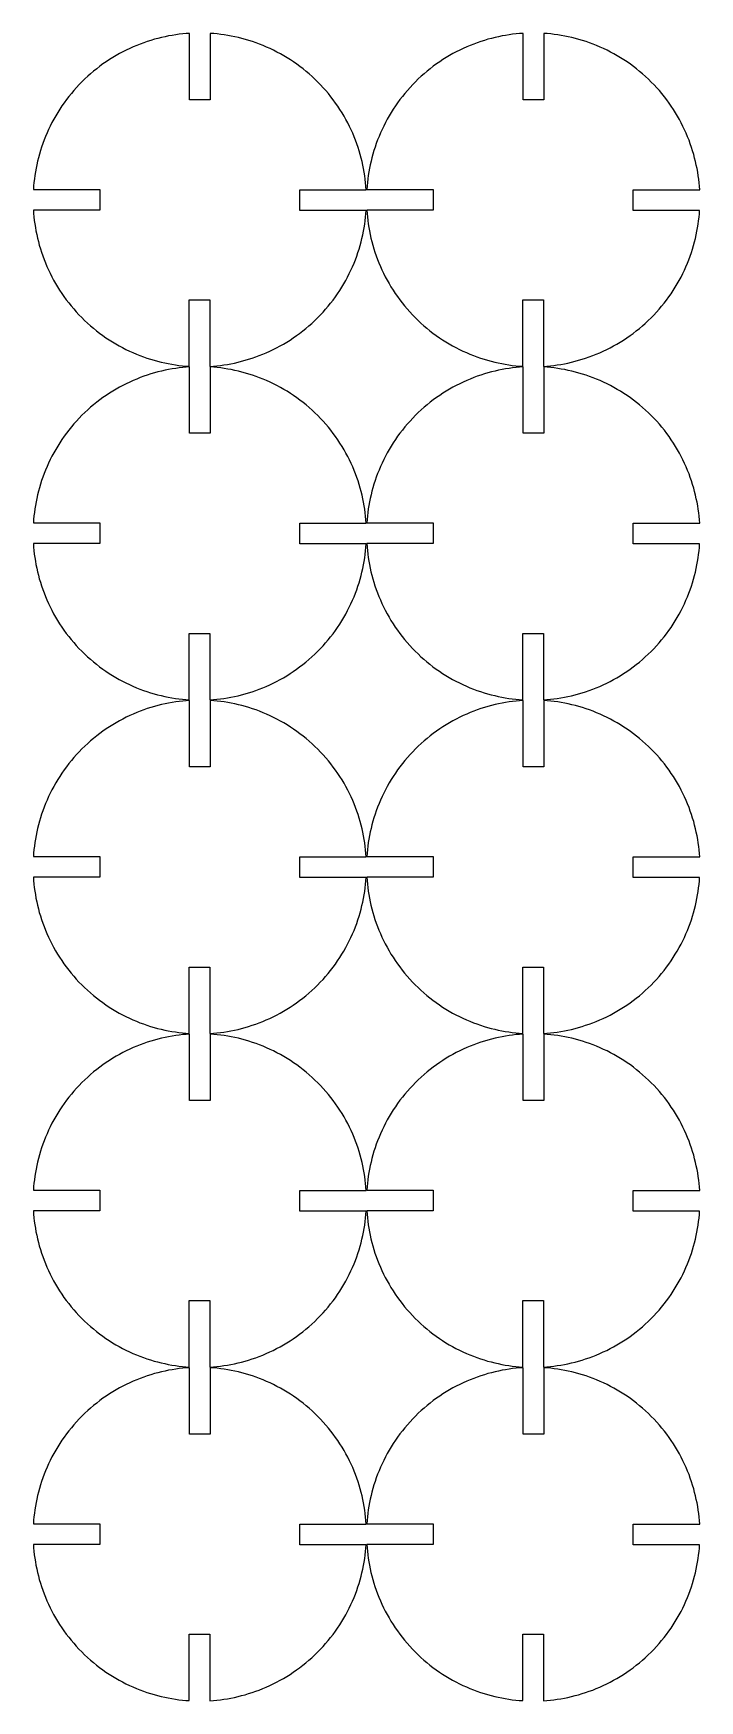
# Model space of a CAD drawing. Header units: millimetres. Extents: x -541 to 546, y 0 to 250.
# Drawn here: x -540.7 to -440.8, y 0 to 249.9 of the extents above; entities that cross this region are included whole.
import ezdxf

# ---------------------------------------------------------------- set-up
doc = ezdxf.new("R2010")
doc.units = ezdxf.units.MM
doc.header["$MEASUREMENT"] = 0
doc.layers.add('CIRCLE', color=2, linetype='Continuous')

msp = doc.modelspace()

# ---------------------------------------------------------------- linework, layer by layer
at = {"layer": 'CIRCLE'}
for points in [[(-490.81, 223.37), (-500.76, 223.37), (-500.76, 226.47), (-490.8, 226.47), (-490.84, 226.99), (-490.89, 227.51), (-490.95, 228.03), (-491.02, 228.56), (-491.1, 229.09), (-491.2, 229.62), (-491.31, 230.15), (-491.42, 230.68), (-491.56, 231.21), (-491.7, 231.75), (-491.86, 232.28), (-492.03, 232.81), (-492.21, 233.34), (-492.4, 233.87), (-492.61, 234.4), (-492.83, 234.92), (-493.07, 235.44), (-493.32, 235.96), (-493.58, 236.48), (-493.85, 236.99), (-494.13, 237.49), (-494.43, 237.99), (-494.74, 238.49), (-495.06, 238.97), (-495.4, 239.46), (-495.75, 239.93), (-496.1, 240.4), (-496.47, 240.86), (-496.85, 241.31), (-497.25, 241.75), (-497.65, 242.18), (-498.06, 242.6), (-498.48, 243.02), (-498.91, 243.42), (-499.36, 243.81), (-499.81, 244.2), (-500.26, 244.57), (-500.73, 244.93), (-501.2, 245.27), (-501.69, 245.61), (-502.17, 245.93), (-502.67, 246.25), (-503.17, 246.54), (-503.67, 246.83), (-504.18, 247.1), (-504.69, 247.37), (-505.21, 247.61), (-505.73, 247.85), (-506.26, 248.07), (-506.78, 248.28), (-507.31, 248.48), (-507.84, 248.66), (-508.38, 248.83), (-508.91, 248.99), (-509.44, 249.14), (-509.97, 249.27), (-510.51, 249.39), (-511.04, 249.5), (-511.57, 249.59), (-512.09, 249.68), (-512.62, 249.75), (-513.14, 249.81), (-513.67, 249.86), (-514.18, 249.9), (-514.18, 239.95), (-517.28, 239.95), (-517.28, 249.9), (-517.8, 249.86), (-518.32, 249.82), (-518.85, 249.76), (-519.37, 249.68), (-519.9, 249.6), (-520.43, 249.51), (-520.96, 249.4), (-521.49, 249.28), (-522.02, 249.15), (-522.56, 249.01), (-523.09, 248.85), (-523.62, 248.68), (-524.15, 248.5), (-524.68, 248.3), (-525.21, 248.09), (-525.73, 247.87), (-526.25, 247.64), (-526.77, 247.39), (-527.29, 247.13), (-527.8, 246.86), (-528.3, 246.57), (-528.8, 246.27), (-529.3, 245.96), (-529.78, 245.64), (-530.27, 245.31), (-530.74, 244.96), (-531.21, 244.6), (-531.67, 244.23), (-532.12, 243.85), (-532.56, 243.46), (-532.99, 243.06), (-533.42, 242.65), (-533.83, 242.22), (-534.23, 241.79), (-534.63, 241.35), (-535.01, 240.9), (-535.38, 240.44), (-535.74, 239.98), (-536.09, 239.5), (-536.42, 239.02), (-536.74, 238.53), (-537.06, 238.04), (-537.36, 237.54), (-537.64, 237.03), (-537.92, 236.53), (-538.18, 236.01), (-538.42, 235.49), (-538.66, 234.97), (-538.88, 234.45), (-539.09, 233.92), (-539.29, 233.39), (-539.47, 232.86), (-539.64, 232.33), (-539.8, 231.8), (-539.95, 231.26), (-540.08, 230.73), (-540.2, 230.2), (-540.31, 229.67), (-540.4, 229.14), (-540.49, 228.61), (-540.56, 228.08), (-540.62, 227.56), (-540.67, 227.04), (-540.71, 226.52), (-530.76, 226.52), (-530.76, 223.42), (-540.71, 223.42), (-540.67, 222.9), (-540.63, 222.38), (-540.57, 221.86), (-540.5, 221.33), (-540.41, 220.81), (-540.32, 220.28), (-540.21, 219.75), (-540.09, 219.21), (-539.96, 218.68), (-539.82, 218.15), (-539.66, 217.62), (-539.49, 217.08), (-539.31, 216.55), (-539.11, 216.02), (-538.9, 215.5), (-538.68, 214.97), (-538.45, 214.45), (-538.2, 213.93), (-537.94, 213.42), (-537.67, 212.91), (-537.38, 212.4), (-537.09, 211.9), (-536.78, 211.41), (-536.45, 210.92), (-536.12, 210.44), (-535.77, 209.96), (-535.41, 209.5), (-535.04, 209.04), (-534.66, 208.59), (-534.27, 208.15), (-533.87, 207.71), (-533.46, 207.29), (-533.03, 206.88), (-532.6, 206.47), (-532.16, 206.08), (-531.71, 205.7), (-531.25, 205.33), (-530.79, 204.97), (-530.31, 204.62), (-529.83, 204.28), (-529.34, 203.96), (-528.85, 203.65), (-528.35, 203.35), (-527.85, 203.06), (-527.34, 202.79), (-526.82, 202.53), (-526.3, 202.28), (-525.78, 202.05), (-525.26, 201.82), (-524.73, 201.61), (-524.2, 201.42), (-523.67, 201.23), (-523.14, 201.06), (-522.61, 200.9), (-522.08, 200.76), (-521.54, 200.63), (-521.01, 200.51), (-520.48, 200.4), (-519.95, 200.3), (-519.42, 200.22), (-518.9, 200.14), (-518.37, 200.08), (-517.85, 200.04), (-517.33, 200), (-517.33, 209.95), (-514.23, 209.95), (-514.23, 199.99), (-513.72, 200.03), (-513.19, 200.08), (-512.67, 200.14), (-512.15, 200.21), (-511.62, 200.29), (-511.09, 200.39), (-510.56, 200.49), (-510.02, 200.61), (-509.49, 200.75), (-508.96, 200.89), (-508.43, 201.05), (-507.9, 201.22), (-507.36, 201.4), (-506.84, 201.59), (-506.31, 201.8), (-505.78, 202.02), (-505.26, 202.26), (-504.74, 202.5), (-504.23, 202.76), (-503.72, 203.04), (-503.21, 203.32), (-502.71, 203.62), (-502.22, 203.93), (-501.73, 204.25), (-501.25, 204.59), (-500.78, 204.93), (-500.31, 205.29), (-499.85, 205.66), (-499.4, 206.04), (-498.96, 206.43), (-498.52, 206.84), (-498.1, 207.25), (-497.69, 207.67), (-497.28, 208.1), (-496.89, 208.54), (-496.51, 208.99), (-496.14, 209.45), (-495.78, 209.92), (-495.43, 210.39), (-495.1, 210.87), (-494.77, 211.36), (-494.46, 211.86), (-494.16, 212.35), (-493.87, 212.86), (-493.6, 213.37), (-493.34, 213.88), (-493.09, 214.4), (-492.86, 214.92), (-492.63, 215.45), (-492.42, 215.97), (-492.23, 216.5), (-492.04, 217.03), (-491.87, 217.56), (-491.71, 218.1), (-491.57, 218.63), (-491.44, 219.16), (-491.32, 219.69), (-491.21, 220.23), (-491.11, 220.76), (-491.03, 221.28), (-490.96, 221.81), (-490.9, 222.33), (-490.85, 222.85)], [(-440.81, 223.37), (-450.76, 223.37), (-450.76, 226.47), (-440.8, 226.47), (-440.84, 226.99), (-440.89, 227.51), (-440.95, 228.03), (-441.02, 228.56), (-441.1, 229.09), (-441.2, 229.62), (-441.31, 230.15), (-441.42, 230.68), (-441.56, 231.21), (-441.7, 231.75), (-441.86, 232.28), (-442.03, 232.81), (-442.21, 233.34), (-442.4, 233.87), (-442.61, 234.4), (-442.83, 234.92), (-443.07, 235.44), (-443.32, 235.96), (-443.58, 236.48), (-443.85, 236.99), (-444.13, 237.49), (-444.43, 237.99), (-444.74, 238.49), (-445.06, 238.97), (-445.4, 239.46), (-445.75, 239.93), (-446.1, 240.4), (-446.47, 240.86), (-446.85, 241.31), (-447.25, 241.75), (-447.65, 242.18), (-448.06, 242.6), (-448.48, 243.02), (-448.91, 243.42), (-449.36, 243.81), (-449.81, 244.2), (-450.26, 244.57), (-450.73, 244.93), (-451.2, 245.27), (-451.69, 245.61), (-452.17, 245.93), (-452.67, 246.25), (-453.17, 246.54), (-453.67, 246.83), (-454.18, 247.1), (-454.69, 247.37), (-455.21, 247.61), (-455.73, 247.85), (-456.26, 248.07), (-456.78, 248.28), (-457.31, 248.48), (-457.84, 248.66), (-458.38, 248.83), (-458.91, 248.99), (-459.44, 249.14), (-459.97, 249.27), (-460.51, 249.39), (-461.04, 249.5), (-461.57, 249.59), (-462.09, 249.68), (-462.62, 249.75), (-463.14, 249.81), (-463.67, 249.86), (-464.18, 249.9), (-464.18, 239.95), (-467.28, 239.95), (-467.28, 249.9), (-467.8, 249.86), (-468.32, 249.82), (-468.85, 249.76), (-469.37, 249.68), (-469.9, 249.6), (-470.43, 249.51), (-470.96, 249.4), (-471.49, 249.28), (-472.02, 249.15), (-472.56, 249.01), (-473.09, 248.85), (-473.62, 248.68), (-474.15, 248.5), (-474.68, 248.3), (-475.21, 248.09), (-475.73, 247.87), (-476.25, 247.64), (-476.77, 247.39), (-477.29, 247.13), (-477.8, 246.86), (-478.3, 246.57), (-478.8, 246.27), (-479.3, 245.96), (-479.78, 245.64), (-480.27, 245.31), (-480.74, 244.96), (-481.21, 244.6), (-481.67, 244.23), (-482.12, 243.85), (-482.56, 243.46), (-482.99, 243.06), (-483.42, 242.65), (-483.83, 242.22), (-484.23, 241.79), (-484.63, 241.35), (-485.01, 240.9), (-485.38, 240.44), (-485.74, 239.98), (-486.09, 239.5), (-486.42, 239.02), (-486.74, 238.53), (-487.06, 238.04), (-487.36, 237.54), (-487.64, 237.03), (-487.92, 236.53), (-488.18, 236.01), (-488.42, 235.49), (-488.66, 234.97), (-488.88, 234.45), (-489.09, 233.92), (-489.29, 233.39), (-489.47, 232.86), (-489.64, 232.33), (-489.8, 231.8), (-489.95, 231.26), (-490.08, 230.73), (-490.2, 230.2), (-490.31, 229.67), (-490.4, 229.14), (-490.49, 228.61), (-490.56, 228.08), (-490.62, 227.56), (-490.67, 227.04), (-490.71, 226.52), (-480.76, 226.52), (-480.76, 223.42), (-490.71, 223.42), (-490.67, 222.9), (-490.63, 222.38), (-490.57, 221.86), (-490.5, 221.33), (-490.41, 220.81), (-490.32, 220.28), (-490.21, 219.75), (-490.09, 219.21), (-489.96, 218.68), (-489.82, 218.15), (-489.66, 217.62), (-489.49, 217.08), (-489.31, 216.55), (-489.11, 216.02), (-488.9, 215.5), (-488.68, 214.97), (-488.45, 214.45), (-488.2, 213.93), (-487.94, 213.42), (-487.67, 212.91), (-487.38, 212.4), (-487.09, 211.9), (-486.78, 211.41), (-486.45, 210.92), (-486.12, 210.44), (-485.77, 209.96), (-485.41, 209.5), (-485.04, 209.04), (-484.66, 208.59), (-484.27, 208.15), (-483.87, 207.71), (-483.46, 207.29), (-483.03, 206.88), (-482.6, 206.47), (-482.16, 206.08), (-481.71, 205.7), (-481.25, 205.33), (-480.79, 204.97), (-480.31, 204.62), (-479.83, 204.28), (-479.34, 203.96), (-478.85, 203.65), (-478.35, 203.35), (-477.85, 203.06), (-477.34, 202.79), (-476.82, 202.53), (-476.3, 202.28), (-475.78, 202.05), (-475.26, 201.82), (-474.73, 201.61), (-474.2, 201.42), (-473.67, 201.23), (-473.14, 201.06), (-472.61, 200.9), (-472.08, 200.76), (-471.54, 200.63), (-471.01, 200.51), (-470.48, 200.4), (-469.95, 200.3), (-469.42, 200.22), (-468.9, 200.14), (-468.37, 200.08), (-467.85, 200.04), (-467.33, 200), (-467.33, 209.95), (-464.23, 209.95), (-464.23, 199.99), (-463.72, 200.03), (-463.19, 200.08), (-462.67, 200.14), (-462.15, 200.21), (-461.62, 200.29), (-461.09, 200.39), (-460.56, 200.49), (-460.02, 200.61), (-459.49, 200.75), (-458.96, 200.89), (-458.43, 201.05), (-457.9, 201.22), (-457.36, 201.4), (-456.84, 201.59), (-456.31, 201.8), (-455.78, 202.02), (-455.26, 202.26), (-454.74, 202.5), (-454.23, 202.76), (-453.72, 203.04), (-453.21, 203.32), (-452.71, 203.62), (-452.22, 203.93), (-451.73, 204.25), (-451.25, 204.59), (-450.78, 204.93), (-450.31, 205.29), (-449.85, 205.66), (-449.4, 206.04), (-448.96, 206.43), (-448.52, 206.84), (-448.1, 207.25), (-447.69, 207.67), (-447.28, 208.1), (-446.89, 208.54), (-446.51, 208.99), (-446.14, 209.45), (-445.78, 209.92), (-445.43, 210.39), (-445.1, 210.87), (-444.77, 211.36), (-444.46, 211.86), (-444.16, 212.35), (-443.87, 212.86), (-443.6, 213.37), (-443.34, 213.88), (-443.09, 214.4), (-442.86, 214.92), (-442.63, 215.45), (-442.42, 215.97), (-442.23, 216.5), (-442.04, 217.03), (-441.87, 217.56), (-441.71, 218.1), (-441.57, 218.63), (-441.44, 219.16), (-441.32, 219.69), (-441.21, 220.23), (-441.11, 220.76), (-441.03, 221.28), (-440.96, 221.81), (-440.9, 222.33), (-440.85, 222.85)], [(-490.81, 173.37), (-500.76, 173.37), (-500.76, 176.47), (-490.8, 176.47), (-490.84, 176.99), (-490.89, 177.51), (-490.95, 178.03), (-491.02, 178.56), (-491.1, 179.09), (-491.2, 179.62), (-491.31, 180.15), (-491.42, 180.68), (-491.56, 181.21), (-491.7, 181.75), (-491.86, 182.28), (-492.03, 182.81), (-492.21, 183.34), (-492.4, 183.87), (-492.61, 184.4), (-492.83, 184.92), (-493.07, 185.44), (-493.32, 185.96), (-493.58, 186.48), (-493.85, 186.99), (-494.13, 187.49), (-494.43, 187.99), (-494.74, 188.49), (-495.06, 188.97), (-495.4, 189.46), (-495.75, 189.93), (-496.1, 190.4), (-496.47, 190.86), (-496.85, 191.31), (-497.25, 191.75), (-497.65, 192.18), (-498.06, 192.6), (-498.48, 193.02), (-498.91, 193.42), (-499.36, 193.81), (-499.81, 194.2), (-500.26, 194.57), (-500.73, 194.93), (-501.2, 195.27), (-501.69, 195.61), (-502.17, 195.93), (-502.67, 196.25), (-503.17, 196.54), (-503.67, 196.83), (-504.18, 197.1), (-504.69, 197.37), (-505.21, 197.61), (-505.73, 197.85), (-506.26, 198.07), (-506.78, 198.28), (-507.31, 198.48), (-507.84, 198.66), (-508.38, 198.83), (-508.91, 198.99), (-509.44, 199.14), (-509.97, 199.27), (-510.51, 199.39), (-511.04, 199.5), (-511.57, 199.59), (-512.09, 199.68), (-512.62, 199.75), (-513.14, 199.81), (-513.67, 199.86), (-514.18, 199.9), (-514.18, 189.95), (-517.28, 189.95), (-517.28, 199.9), (-517.8, 199.86), (-518.32, 199.82), (-518.85, 199.76), (-519.37, 199.68), (-519.9, 199.6), (-520.43, 199.51), (-520.96, 199.4), (-521.49, 199.28), (-522.02, 199.15), (-522.56, 199.01), (-523.09, 198.85), (-523.62, 198.68), (-524.15, 198.5), (-524.68, 198.3), (-525.21, 198.09), (-525.73, 197.87), (-526.25, 197.64), (-526.77, 197.39), (-527.29, 197.13), (-527.8, 196.86), (-528.3, 196.57), (-528.8, 196.27), (-529.3, 195.96), (-529.78, 195.64), (-530.27, 195.31), (-530.74, 194.96), (-531.21, 194.6), (-531.67, 194.23), (-532.12, 193.85), (-532.56, 193.46), (-532.99, 193.06), (-533.42, 192.65), (-533.83, 192.22), (-534.23, 191.79), (-534.63, 191.35), (-535.01, 190.9), (-535.38, 190.44), (-535.74, 189.98), (-536.09, 189.5), (-536.42, 189.02), (-536.74, 188.53), (-537.06, 188.04), (-537.36, 187.54), (-537.64, 187.03), (-537.92, 186.53), (-538.18, 186.01), (-538.42, 185.49), (-538.66, 184.97), (-538.88, 184.45), (-539.09, 183.92), (-539.29, 183.39), (-539.47, 182.86), (-539.64, 182.33), (-539.8, 181.8), (-539.95, 181.26), (-540.08, 180.73), (-540.2, 180.2), (-540.31, 179.67), (-540.4, 179.14), (-540.49, 178.61), (-540.56, 178.08), (-540.62, 177.56), (-540.67, 177.04), (-540.71, 176.52), (-530.76, 176.52), (-530.76, 173.42), (-540.71, 173.42), (-540.67, 172.9), (-540.63, 172.38), (-540.57, 171.86), (-540.5, 171.33), (-540.41, 170.81), (-540.32, 170.28), (-540.21, 169.75), (-540.09, 169.21), (-539.96, 168.68), (-539.82, 168.15), (-539.66, 167.62), (-539.49, 167.08), (-539.31, 166.55), (-539.11, 166.02), (-538.9, 165.5), (-538.68, 164.97), (-538.45, 164.45), (-538.2, 163.93), (-537.94, 163.42), (-537.67, 162.91), (-537.38, 162.4), (-537.09, 161.9), (-536.78, 161.41), (-536.45, 160.92), (-536.12, 160.44), (-535.77, 159.96), (-535.41, 159.5), (-535.04, 159.04), (-534.66, 158.59), (-534.27, 158.15), (-533.87, 157.71), (-533.46, 157.29), (-533.03, 156.88), (-532.6, 156.47), (-532.16, 156.08), (-531.71, 155.7), (-531.25, 155.33), (-530.79, 154.97), (-530.31, 154.62), (-529.83, 154.28), (-529.34, 153.96), (-528.85, 153.65), (-528.35, 153.35), (-527.85, 153.06), (-527.34, 152.79), (-526.82, 152.53), (-526.3, 152.28), (-525.78, 152.05), (-525.26, 151.82), (-524.73, 151.61), (-524.2, 151.42), (-523.67, 151.23), (-523.14, 151.06), (-522.61, 150.9), (-522.08, 150.76), (-521.54, 150.63), (-521.01, 150.51), (-520.48, 150.4), (-519.95, 150.3), (-519.42, 150.22), (-518.9, 150.14), (-518.37, 150.08), (-517.85, 150.04), (-517.33, 150), (-517.33, 159.95), (-514.23, 159.95), (-514.23, 149.99), (-513.72, 150.03), (-513.19, 150.08), (-512.67, 150.14), (-512.15, 150.21), (-511.62, 150.29), (-511.09, 150.39), (-510.56, 150.49), (-510.02, 150.61), (-509.49, 150.75), (-508.96, 150.89), (-508.43, 151.05), (-507.9, 151.22), (-507.36, 151.4), (-506.84, 151.59), (-506.31, 151.8), (-505.78, 152.02), (-505.26, 152.26), (-504.74, 152.5), (-504.23, 152.76), (-503.72, 153.04), (-503.21, 153.32), (-502.71, 153.62), (-502.22, 153.93), (-501.73, 154.25), (-501.25, 154.59), (-500.78, 154.93), (-500.31, 155.29), (-499.85, 155.66), (-499.4, 156.04), (-498.96, 156.43), (-498.52, 156.84), (-498.1, 157.25), (-497.69, 157.67), (-497.28, 158.1), (-496.89, 158.54), (-496.51, 158.99), (-496.14, 159.45), (-495.78, 159.92), (-495.43, 160.39), (-495.1, 160.87), (-494.77, 161.36), (-494.46, 161.86), (-494.16, 162.35), (-493.87, 162.86), (-493.6, 163.37), (-493.34, 163.88), (-493.09, 164.4), (-492.86, 164.92), (-492.63, 165.45), (-492.42, 165.97), (-492.23, 166.5), (-492.04, 167.03), (-491.87, 167.56), (-491.71, 168.1), (-491.57, 168.63), (-491.44, 169.16), (-491.32, 169.69), (-491.21, 170.23), (-491.11, 170.76), (-491.03, 171.28), (-490.96, 171.81), (-490.9, 172.33), (-490.85, 172.85)], [(-440.81, 173.37), (-450.76, 173.37), (-450.76, 176.47), (-440.8, 176.47), (-440.84, 176.99), (-440.89, 177.51), (-440.95, 178.03), (-441.02, 178.56), (-441.1, 179.09), (-441.2, 179.62), (-441.31, 180.15), (-441.42, 180.68), (-441.56, 181.21), (-441.7, 181.75), (-441.86, 182.28), (-442.03, 182.81), (-442.21, 183.34), (-442.4, 183.87), (-442.61, 184.4), (-442.83, 184.92), (-443.07, 185.44), (-443.32, 185.96), (-443.58, 186.48), (-443.85, 186.99), (-444.13, 187.49), (-444.43, 187.99), (-444.74, 188.49), (-445.06, 188.97), (-445.4, 189.46), (-445.75, 189.93), (-446.1, 190.4), (-446.47, 190.86), (-446.85, 191.31), (-447.25, 191.75), (-447.65, 192.18), (-448.06, 192.6), (-448.48, 193.02), (-448.91, 193.42), (-449.36, 193.81), (-449.81, 194.2), (-450.26, 194.57), (-450.73, 194.93), (-451.2, 195.27), (-451.69, 195.61), (-452.17, 195.93), (-452.67, 196.25), (-453.17, 196.54), (-453.67, 196.83), (-454.18, 197.1), (-454.69, 197.37), (-455.21, 197.61), (-455.73, 197.85), (-456.26, 198.07), (-456.78, 198.28), (-457.31, 198.48), (-457.84, 198.66), (-458.38, 198.83), (-458.91, 198.99), (-459.44, 199.14), (-459.97, 199.27), (-460.51, 199.39), (-461.04, 199.5), (-461.57, 199.59), (-462.09, 199.68), (-462.62, 199.75), (-463.14, 199.81), (-463.67, 199.86), (-464.18, 199.9), (-464.18, 189.95), (-467.28, 189.95), (-467.28, 199.9), (-467.8, 199.86), (-468.32, 199.82), (-468.85, 199.76), (-469.37, 199.68), (-469.9, 199.6), (-470.43, 199.51), (-470.96, 199.4), (-471.49, 199.28), (-472.02, 199.15), (-472.56, 199.01), (-473.09, 198.85), (-473.62, 198.68), (-474.15, 198.5), (-474.68, 198.3), (-475.21, 198.09), (-475.73, 197.87), (-476.25, 197.64), (-476.77, 197.39), (-477.29, 197.13), (-477.8, 196.86), (-478.3, 196.57), (-478.8, 196.27), (-479.3, 195.96), (-479.78, 195.64), (-480.27, 195.31), (-480.74, 194.96), (-481.21, 194.6), (-481.67, 194.23), (-482.12, 193.85), (-482.56, 193.46), (-482.99, 193.06), (-483.42, 192.65), (-483.83, 192.22), (-484.23, 191.79), (-484.63, 191.35), (-485.01, 190.9), (-485.38, 190.44), (-485.74, 189.98), (-486.09, 189.5), (-486.42, 189.02), (-486.74, 188.53), (-487.06, 188.04), (-487.36, 187.54), (-487.64, 187.03), (-487.92, 186.53), (-488.18, 186.01), (-488.42, 185.49), (-488.66, 184.97), (-488.88, 184.45), (-489.09, 183.92), (-489.29, 183.39), (-489.47, 182.86), (-489.64, 182.33), (-489.8, 181.8), (-489.95, 181.26), (-490.08, 180.73), (-490.2, 180.2), (-490.31, 179.67), (-490.4, 179.14), (-490.49, 178.61), (-490.56, 178.08), (-490.62, 177.56), (-490.67, 177.04), (-490.71, 176.52), (-480.76, 176.52), (-480.76, 173.42), (-490.71, 173.42), (-490.67, 172.9), (-490.63, 172.38), (-490.57, 171.86), (-490.5, 171.33), (-490.41, 170.81), (-490.32, 170.28), (-490.21, 169.75), (-490.09, 169.21), (-489.96, 168.68), (-489.82, 168.15), (-489.66, 167.62), (-489.49, 167.08), (-489.31, 166.55), (-489.11, 166.02), (-488.9, 165.5), (-488.68, 164.97), (-488.45, 164.45), (-488.2, 163.93), (-487.94, 163.42), (-487.67, 162.91), (-487.38, 162.4), (-487.09, 161.9), (-486.78, 161.41), (-486.45, 160.92), (-486.12, 160.44), (-485.77, 159.96), (-485.41, 159.5), (-485.04, 159.04), (-484.66, 158.59), (-484.27, 158.15), (-483.87, 157.71), (-483.46, 157.29), (-483.03, 156.88), (-482.6, 156.47), (-482.16, 156.08), (-481.71, 155.7), (-481.25, 155.33), (-480.79, 154.97), (-480.31, 154.62), (-479.83, 154.28), (-479.34, 153.96), (-478.85, 153.65), (-478.35, 153.35), (-477.85, 153.06), (-477.34, 152.79), (-476.82, 152.53), (-476.3, 152.28), (-475.78, 152.05), (-475.26, 151.82), (-474.73, 151.61), (-474.2, 151.42), (-473.67, 151.23), (-473.14, 151.06), (-472.61, 150.9), (-472.08, 150.76), (-471.54, 150.63), (-471.01, 150.51), (-470.48, 150.4), (-469.95, 150.3), (-469.42, 150.22), (-468.9, 150.14), (-468.37, 150.08), (-467.85, 150.04), (-467.33, 150), (-467.33, 159.95), (-464.23, 159.95), (-464.23, 149.99), (-463.72, 150.03), (-463.19, 150.08), (-462.67, 150.14), (-462.15, 150.21), (-461.62, 150.29), (-461.09, 150.39), (-460.56, 150.49), (-460.02, 150.61), (-459.49, 150.75), (-458.96, 150.89), (-458.43, 151.05), (-457.9, 151.22), (-457.36, 151.4), (-456.84, 151.59), (-456.31, 151.8), (-455.78, 152.02), (-455.26, 152.26), (-454.74, 152.5), (-454.23, 152.76), (-453.72, 153.04), (-453.21, 153.32), (-452.71, 153.62), (-452.22, 153.93), (-451.73, 154.25), (-451.25, 154.59), (-450.78, 154.93), (-450.31, 155.29), (-449.85, 155.66), (-449.4, 156.04), (-448.96, 156.43), (-448.52, 156.84), (-448.1, 157.25), (-447.69, 157.67), (-447.28, 158.1), (-446.89, 158.54), (-446.51, 158.99), (-446.14, 159.45), (-445.78, 159.92), (-445.43, 160.39), (-445.1, 160.87), (-444.77, 161.36), (-444.46, 161.86), (-444.16, 162.35), (-443.87, 162.86), (-443.6, 163.37), (-443.34, 163.88), (-443.09, 164.4), (-442.86, 164.92), (-442.63, 165.45), (-442.42, 165.97), (-442.23, 166.5), (-442.04, 167.03), (-441.87, 167.56), (-441.71, 168.1), (-441.57, 168.63), (-441.44, 169.16), (-441.32, 169.69), (-441.21, 170.23), (-441.11, 170.76), (-441.03, 171.28), (-440.96, 171.81), (-440.9, 172.33), (-440.85, 172.85)], [(-490.81, 123.37), (-500.76, 123.37), (-500.76, 126.47), (-490.8, 126.47), (-490.84, 126.99), (-490.89, 127.51), (-490.95, 128.03), (-491.02, 128.56), (-491.1, 129.09), (-491.2, 129.62), (-491.31, 130.15), (-491.42, 130.68), (-491.56, 131.21), (-491.7, 131.75), (-491.86, 132.28), (-492.03, 132.81), (-492.21, 133.34), (-492.4, 133.87), (-492.61, 134.4), (-492.83, 134.92), (-493.07, 135.44), (-493.32, 135.96), (-493.58, 136.48), (-493.85, 136.99), (-494.13, 137.49), (-494.43, 137.99), (-494.74, 138.49), (-495.06, 138.97), (-495.4, 139.46), (-495.75, 139.93), (-496.1, 140.4), (-496.47, 140.86), (-496.85, 141.31), (-497.25, 141.75), (-497.65, 142.18), (-498.06, 142.6), (-498.48, 143.02), (-498.91, 143.42), (-499.36, 143.81), (-499.81, 144.2), (-500.26, 144.57), (-500.73, 144.93), (-501.2, 145.27), (-501.69, 145.61), (-502.17, 145.93), (-502.67, 146.25), (-503.17, 146.54), (-503.67, 146.83), (-504.18, 147.1), (-504.69, 147.37), (-505.21, 147.61), (-505.73, 147.85), (-506.26, 148.07), (-506.78, 148.28), (-507.31, 148.48), (-507.84, 148.66), (-508.38, 148.83), (-508.91, 148.99), (-509.44, 149.14), (-509.97, 149.27), (-510.51, 149.39), (-511.04, 149.5), (-511.57, 149.59), (-512.09, 149.68), (-512.62, 149.75), (-513.14, 149.81), (-513.67, 149.86), (-514.18, 149.9), (-514.18, 139.95), (-517.28, 139.95), (-517.28, 149.9), (-517.8, 149.86), (-518.32, 149.82), (-518.85, 149.76), (-519.37, 149.68), (-519.9, 149.6), (-520.43, 149.51), (-520.96, 149.4), (-521.49, 149.28), (-522.02, 149.15), (-522.56, 149.01), (-523.09, 148.85), (-523.62, 148.68), (-524.15, 148.5), (-524.68, 148.3), (-525.21, 148.09), (-525.73, 147.87), (-526.25, 147.64), (-526.77, 147.39), (-527.29, 147.13), (-527.8, 146.86), (-528.3, 146.57), (-528.8, 146.27), (-529.3, 145.96), (-529.78, 145.64), (-530.27, 145.31), (-530.74, 144.96), (-531.21, 144.6), (-531.67, 144.23), (-532.12, 143.85), (-532.56, 143.46), (-532.99, 143.06), (-533.42, 142.65), (-533.83, 142.22), (-534.23, 141.79), (-534.63, 141.35), (-535.01, 140.9), (-535.38, 140.44), (-535.74, 139.98), (-536.09, 139.5), (-536.42, 139.02), (-536.74, 138.53), (-537.06, 138.04), (-537.36, 137.54), (-537.64, 137.03), (-537.92, 136.53), (-538.18, 136.01), (-538.42, 135.49), (-538.66, 134.97), (-538.88, 134.45), (-539.09, 133.92), (-539.29, 133.39), (-539.47, 132.86), (-539.64, 132.33), (-539.8, 131.8), (-539.95, 131.26), (-540.08, 130.73), (-540.2, 130.2), (-540.31, 129.67), (-540.4, 129.14), (-540.49, 128.61), (-540.56, 128.08), (-540.62, 127.56), (-540.67, 127.04), (-540.71, 126.52), (-530.76, 126.52), (-530.76, 123.42), (-540.71, 123.42), (-540.67, 122.9), (-540.63, 122.38), (-540.57, 121.86), (-540.5, 121.33), (-540.41, 120.81), (-540.32, 120.28), (-540.21, 119.75), (-540.09, 119.21), (-539.96, 118.68), (-539.82, 118.15), (-539.66, 117.62), (-539.49, 117.08), (-539.31, 116.55), (-539.11, 116.02), (-538.9, 115.5), (-538.68, 114.97), (-538.45, 114.45), (-538.2, 113.93), (-537.94, 113.42), (-537.67, 112.91), (-537.38, 112.4), (-537.09, 111.9), (-536.78, 111.41), (-536.45, 110.92), (-536.12, 110.44), (-535.77, 109.96), (-535.41, 109.5), (-535.04, 109.04), (-534.66, 108.59), (-534.27, 108.15), (-533.87, 107.71), (-533.46, 107.29), (-533.03, 106.88), (-532.6, 106.47), (-532.16, 106.08), (-531.71, 105.7), (-531.25, 105.33), (-530.79, 104.97), (-530.31, 104.62), (-529.83, 104.28), (-529.34, 103.96), (-528.85, 103.65), (-528.35, 103.35), (-527.85, 103.06), (-527.34, 102.79), (-526.82, 102.53), (-526.3, 102.28), (-525.78, 102.05), (-525.26, 101.82), (-524.73, 101.61), (-524.2, 101.42), (-523.67, 101.23), (-523.14, 101.06), (-522.61, 100.9), (-522.08, 100.76), (-521.54, 100.63), (-521.01, 100.51), (-520.48, 100.4), (-519.95, 100.3), (-519.42, 100.22), (-518.9, 100.14), (-518.37, 100.08), (-517.85, 100.04), (-517.33, 100), (-517.33, 109.95), (-514.23, 109.95), (-514.23, 99.99), (-513.72, 100.03), (-513.19, 100.08), (-512.67, 100.14), (-512.15, 100.21), (-511.62, 100.29), (-511.09, 100.39), (-510.56, 100.49), (-510.02, 100.61), (-509.49, 100.75), (-508.96, 100.89), (-508.43, 101.05), (-507.9, 101.22), (-507.36, 101.4), (-506.84, 101.59), (-506.31, 101.8), (-505.78, 102.02), (-505.26, 102.26), (-504.74, 102.5), (-504.23, 102.76), (-503.72, 103.04), (-503.21, 103.32), (-502.71, 103.62), (-502.22, 103.93), (-501.73, 104.25), (-501.25, 104.59), (-500.78, 104.93), (-500.31, 105.29), (-499.85, 105.66), (-499.4, 106.04), (-498.96, 106.43), (-498.52, 106.84), (-498.1, 107.25), (-497.69, 107.67), (-497.28, 108.1), (-496.89, 108.54), (-496.51, 108.99), (-496.14, 109.45), (-495.78, 109.92), (-495.43, 110.39), (-495.1, 110.87), (-494.77, 111.36), (-494.46, 111.86), (-494.16, 112.35), (-493.87, 112.86), (-493.6, 113.37), (-493.34, 113.88), (-493.09, 114.4), (-492.86, 114.92), (-492.63, 115.45), (-492.42, 115.97), (-492.23, 116.5), (-492.04, 117.03), (-491.87, 117.56), (-491.71, 118.1), (-491.57, 118.63), (-491.44, 119.16), (-491.32, 119.69), (-491.21, 120.23), (-491.11, 120.76), (-491.03, 121.28), (-490.96, 121.81), (-490.9, 122.33), (-490.85, 122.85)], [(-440.81, 123.37), (-450.76, 123.37), (-450.76, 126.47), (-440.8, 126.47), (-440.84, 126.99), (-440.89, 127.51), (-440.95, 128.03), (-441.02, 128.56), (-441.1, 129.09), (-441.2, 129.62), (-441.31, 130.15), (-441.42, 130.68), (-441.56, 131.21), (-441.7, 131.75), (-441.86, 132.28), (-442.03, 132.81), (-442.21, 133.34), (-442.4, 133.87), (-442.61, 134.4), (-442.83, 134.92), (-443.07, 135.44), (-443.32, 135.96), (-443.58, 136.48), (-443.85, 136.99), (-444.13, 137.49), (-444.43, 137.99), (-444.74, 138.49), (-445.06, 138.97), (-445.4, 139.46), (-445.75, 139.93), (-446.1, 140.4), (-446.47, 140.86), (-446.85, 141.31), (-447.25, 141.75), (-447.65, 142.18), (-448.06, 142.6), (-448.48, 143.02), (-448.91, 143.42), (-449.36, 143.81), (-449.81, 144.2), (-450.26, 144.57), (-450.73, 144.93), (-451.2, 145.27), (-451.69, 145.61), (-452.17, 145.93), (-452.67, 146.25), (-453.17, 146.54), (-453.67, 146.83), (-454.18, 147.1), (-454.69, 147.37), (-455.21, 147.61), (-455.73, 147.85), (-456.26, 148.07), (-456.78, 148.28), (-457.31, 148.48), (-457.84, 148.66), (-458.38, 148.83), (-458.91, 148.99), (-459.44, 149.14), (-459.97, 149.27), (-460.51, 149.39), (-461.04, 149.5), (-461.57, 149.59), (-462.09, 149.68), (-462.62, 149.75), (-463.14, 149.81), (-463.67, 149.86), (-464.18, 149.9), (-464.18, 139.95), (-467.28, 139.95), (-467.28, 149.9), (-467.8, 149.86), (-468.32, 149.82), (-468.85, 149.76), (-469.37, 149.68), (-469.9, 149.6), (-470.43, 149.51), (-470.96, 149.4), (-471.49, 149.28), (-472.02, 149.15), (-472.56, 149.01), (-473.09, 148.85), (-473.62, 148.68), (-474.15, 148.5), (-474.68, 148.3), (-475.21, 148.09), (-475.73, 147.87), (-476.25, 147.64), (-476.77, 147.39), (-477.29, 147.13), (-477.8, 146.86), (-478.3, 146.57), (-478.8, 146.27), (-479.3, 145.96), (-479.78, 145.64), (-480.27, 145.31), (-480.74, 144.96), (-481.21, 144.6), (-481.67, 144.23), (-482.12, 143.85), (-482.56, 143.46), (-482.99, 143.06), (-483.42, 142.65), (-483.83, 142.22), (-484.23, 141.79), (-484.63, 141.35), (-485.01, 140.9), (-485.38, 140.44), (-485.74, 139.98), (-486.09, 139.5), (-486.42, 139.02), (-486.74, 138.53), (-487.06, 138.04), (-487.36, 137.54), (-487.64, 137.03), (-487.92, 136.53), (-488.18, 136.01), (-488.42, 135.49), (-488.66, 134.97), (-488.88, 134.45), (-489.09, 133.92), (-489.29, 133.39), (-489.47, 132.86), (-489.64, 132.33), (-489.8, 131.8), (-489.95, 131.26), (-490.08, 130.73), (-490.2, 130.2), (-490.31, 129.67), (-490.4, 129.14), (-490.49, 128.61), (-490.56, 128.08), (-490.62, 127.56), (-490.67, 127.04), (-490.71, 126.52), (-480.76, 126.52), (-480.76, 123.42), (-490.71, 123.42), (-490.67, 122.9), (-490.63, 122.38), (-490.57, 121.86), (-490.5, 121.33), (-490.41, 120.81), (-490.32, 120.28), (-490.21, 119.75), (-490.09, 119.21), (-489.96, 118.68), (-489.82, 118.15), (-489.66, 117.62), (-489.49, 117.08), (-489.31, 116.55), (-489.11, 116.02), (-488.9, 115.5), (-488.68, 114.97), (-488.45, 114.45), (-488.2, 113.93), (-487.94, 113.42), (-487.67, 112.91), (-487.38, 112.4), (-487.09, 111.9), (-486.78, 111.41), (-486.45, 110.92), (-486.12, 110.44), (-485.77, 109.96), (-485.41, 109.5), (-485.04, 109.04), (-484.66, 108.59), (-484.27, 108.15), (-483.87, 107.71), (-483.46, 107.29), (-483.03, 106.88), (-482.6, 106.47), (-482.16, 106.08), (-481.71, 105.7), (-481.25, 105.33), (-480.79, 104.97), (-480.31, 104.62), (-479.83, 104.28), (-479.34, 103.96), (-478.85, 103.65), (-478.35, 103.35), (-477.85, 103.06), (-477.34, 102.79), (-476.82, 102.53), (-476.3, 102.28), (-475.78, 102.05), (-475.26, 101.82), (-474.73, 101.61), (-474.2, 101.42), (-473.67, 101.23), (-473.14, 101.06), (-472.61, 100.9), (-472.08, 100.76), (-471.54, 100.63), (-471.01, 100.51), (-470.48, 100.4), (-469.95, 100.3), (-469.42, 100.22), (-468.9, 100.14), (-468.37, 100.08), (-467.85, 100.04), (-467.33, 100), (-467.33, 109.95), (-464.23, 109.95), (-464.23, 99.99), (-463.72, 100.03), (-463.19, 100.08), (-462.67, 100.14), (-462.15, 100.21), (-461.62, 100.29), (-461.09, 100.39), (-460.56, 100.49), (-460.02, 100.61), (-459.49, 100.75), (-458.96, 100.89), (-458.43, 101.05), (-457.9, 101.22), (-457.36, 101.4), (-456.84, 101.59), (-456.31, 101.8), (-455.78, 102.02), (-455.26, 102.26), (-454.74, 102.5), (-454.23, 102.76), (-453.72, 103.04), (-453.21, 103.32), (-452.71, 103.62), (-452.22, 103.93), (-451.73, 104.25), (-451.25, 104.59), (-450.78, 104.93), (-450.31, 105.29), (-449.85, 105.66), (-449.4, 106.04), (-448.96, 106.43), (-448.52, 106.84), (-448.1, 107.25), (-447.69, 107.67), (-447.28, 108.1), (-446.89, 108.54), (-446.51, 108.99), (-446.14, 109.45), (-445.78, 109.92), (-445.43, 110.39), (-445.1, 110.87), (-444.77, 111.36), (-444.46, 111.86), (-444.16, 112.35), (-443.87, 112.86), (-443.6, 113.37), (-443.34, 113.88), (-443.09, 114.4), (-442.86, 114.92), (-442.63, 115.45), (-442.42, 115.97), (-442.23, 116.5), (-442.04, 117.03), (-441.87, 117.56), (-441.71, 118.1), (-441.57, 118.63), (-441.44, 119.16), (-441.32, 119.69), (-441.21, 120.23), (-441.11, 120.76), (-441.03, 121.28), (-440.96, 121.81), (-440.9, 122.33), (-440.85, 122.85)], [(-490.81, 73.37), (-500.76, 73.37), (-500.76, 76.47), (-490.8, 76.47), (-490.84, 76.99), (-490.89, 77.51), (-490.95, 78.03), (-491.02, 78.56), (-491.1, 79.09), (-491.2, 79.62), (-491.31, 80.15), (-491.42, 80.68), (-491.56, 81.21), (-491.7, 81.75), (-491.86, 82.28), (-492.03, 82.81), (-492.21, 83.34), (-492.4, 83.87), (-492.61, 84.4), (-492.83, 84.92), (-493.07, 85.44), (-493.32, 85.96), (-493.58, 86.48), (-493.85, 86.99), (-494.13, 87.49), (-494.43, 87.99), (-494.74, 88.49), (-495.06, 88.97), (-495.4, 89.46), (-495.75, 89.93), (-496.1, 90.4), (-496.47, 90.86), (-496.85, 91.31), (-497.25, 91.75), (-497.65, 92.18), (-498.06, 92.6), (-498.48, 93.02), (-498.91, 93.42), (-499.36, 93.81), (-499.81, 94.2), (-500.26, 94.57), (-500.73, 94.93), (-501.2, 95.27), (-501.69, 95.61), (-502.17, 95.93), (-502.67, 96.25), (-503.17, 96.54), (-503.67, 96.83), (-504.18, 97.1), (-504.69, 97.37), (-505.21, 97.61), (-505.73, 97.85), (-506.26, 98.07), (-506.78, 98.28), (-507.31, 98.48), (-507.84, 98.66), (-508.38, 98.83), (-508.91, 98.99), (-509.44, 99.14), (-509.97, 99.27), (-510.51, 99.39), (-511.04, 99.5), (-511.57, 99.59), (-512.09, 99.68), (-512.62, 99.75), (-513.14, 99.81), (-513.67, 99.86), (-514.18, 99.9), (-514.18, 89.95), (-517.28, 89.95), (-517.28, 99.9), (-517.8, 99.86), (-518.32, 99.82), (-518.85, 99.76), (-519.37, 99.68), (-519.9, 99.6), (-520.43, 99.51), (-520.96, 99.4), (-521.49, 99.28), (-522.02, 99.15), (-522.56, 99.01), (-523.09, 98.85), (-523.62, 98.68), (-524.15, 98.5), (-524.68, 98.3), (-525.21, 98.09), (-525.73, 97.87), (-526.25, 97.64), (-526.77, 97.39), (-527.29, 97.13), (-527.8, 96.86), (-528.3, 96.57), (-528.8, 96.27), (-529.3, 95.96), (-529.78, 95.64), (-530.27, 95.31), (-530.74, 94.96), (-531.21, 94.6), (-531.67, 94.23), (-532.12, 93.85), (-532.56, 93.46), (-532.99, 93.06), (-533.42, 92.65), (-533.83, 92.22), (-534.23, 91.79), (-534.63, 91.35), (-535.01, 90.9), (-535.38, 90.44), (-535.74, 89.98), (-536.09, 89.5), (-536.42, 89.02), (-536.74, 88.53), (-537.06, 88.04), (-537.36, 87.54), (-537.64, 87.03), (-537.92, 86.53), (-538.18, 86.01), (-538.42, 85.49), (-538.66, 84.97), (-538.88, 84.45), (-539.09, 83.92), (-539.29, 83.39), (-539.47, 82.86), (-539.64, 82.33), (-539.8, 81.8), (-539.95, 81.26), (-540.08, 80.73), (-540.2, 80.2), (-540.31, 79.67), (-540.4, 79.14), (-540.49, 78.61), (-540.56, 78.08), (-540.62, 77.56), (-540.67, 77.04), (-540.71, 76.52), (-530.76, 76.52), (-530.76, 73.42), (-540.71, 73.42), (-540.67, 72.9), (-540.63, 72.38), (-540.57, 71.86), (-540.5, 71.33), (-540.41, 70.81), (-540.32, 70.28), (-540.21, 69.75), (-540.09, 69.21), (-539.96, 68.68), (-539.82, 68.15), (-539.66, 67.62), (-539.49, 67.08), (-539.31, 66.55), (-539.11, 66.02), (-538.9, 65.5), (-538.68, 64.97), (-538.45, 64.45), (-538.2, 63.93), (-537.94, 63.42), (-537.67, 62.91), (-537.38, 62.4), (-537.09, 61.9), (-536.78, 61.41), (-536.45, 60.92), (-536.12, 60.44), (-535.77, 59.96), (-535.41, 59.5), (-535.04, 59.04), (-534.66, 58.59), (-534.27, 58.15), (-533.87, 57.71), (-533.46, 57.29), (-533.03, 56.88), (-532.6, 56.47), (-532.16, 56.08), (-531.71, 55.7), (-531.25, 55.33), (-530.79, 54.97), (-530.31, 54.62), (-529.83, 54.28), (-529.34, 53.96), (-528.85, 53.65), (-528.35, 53.35), (-527.85, 53.06), (-527.34, 52.79), (-526.82, 52.53), (-526.3, 52.28), (-525.78, 52.05), (-525.26, 51.82), (-524.73, 51.61), (-524.2, 51.42), (-523.67, 51.23), (-523.14, 51.06), (-522.61, 50.9), (-522.08, 50.76), (-521.54, 50.63), (-521.01, 50.51), (-520.48, 50.4), (-519.95, 50.3), (-519.42, 50.22), (-518.9, 50.14), (-518.37, 50.08), (-517.85, 50.04), (-517.33, 50), (-517.33, 59.95), (-514.23, 59.95), (-514.23, 49.99), (-513.72, 50.03), (-513.19, 50.08), (-512.67, 50.14), (-512.15, 50.21), (-511.62, 50.29), (-511.09, 50.39), (-510.56, 50.49), (-510.02, 50.61), (-509.49, 50.75), (-508.96, 50.89), (-508.43, 51.05), (-507.9, 51.22), (-507.36, 51.4), (-506.84, 51.59), (-506.31, 51.8), (-505.78, 52.02), (-505.26, 52.26), (-504.74, 52.5), (-504.23, 52.76), (-503.72, 53.04), (-503.21, 53.32), (-502.71, 53.62), (-502.22, 53.93), (-501.73, 54.25), (-501.25, 54.59), (-500.78, 54.93), (-500.31, 55.29), (-499.85, 55.66), (-499.4, 56.04), (-498.96, 56.43), (-498.52, 56.84), (-498.1, 57.25), (-497.69, 57.67), (-497.28, 58.1), (-496.89, 58.54), (-496.51, 58.99), (-496.14, 59.45), (-495.78, 59.92), (-495.43, 60.39), (-495.1, 60.87), (-494.77, 61.36), (-494.46, 61.86), (-494.16, 62.35), (-493.87, 62.86), (-493.6, 63.37), (-493.34, 63.88), (-493.09, 64.4), (-492.86, 64.92), (-492.63, 65.45), (-492.42, 65.97), (-492.23, 66.5), (-492.04, 67.03), (-491.87, 67.56), (-491.71, 68.1), (-491.57, 68.63), (-491.44, 69.16), (-491.32, 69.69), (-491.21, 70.23), (-491.11, 70.76), (-491.03, 71.28), (-490.96, 71.81), (-490.9, 72.33), (-490.85, 72.85)], [(-440.81, 73.37), (-450.76, 73.37), (-450.76, 76.47), (-440.8, 76.47), (-440.84, 76.99), (-440.89, 77.51), (-440.95, 78.03), (-441.02, 78.56), (-441.1, 79.09), (-441.2, 79.62), (-441.31, 80.15), (-441.42, 80.68), (-441.56, 81.21), (-441.7, 81.75), (-441.86, 82.28), (-442.03, 82.81), (-442.21, 83.34), (-442.4, 83.87), (-442.61, 84.4), (-442.83, 84.92), (-443.07, 85.44), (-443.32, 85.96), (-443.58, 86.48), (-443.85, 86.99), (-444.13, 87.49), (-444.43, 87.99), (-444.74, 88.49), (-445.06, 88.97), (-445.4, 89.46), (-445.75, 89.93), (-446.1, 90.4), (-446.47, 90.86), (-446.85, 91.31), (-447.25, 91.75), (-447.65, 92.18), (-448.06, 92.6), (-448.48, 93.02), (-448.91, 93.42), (-449.36, 93.81), (-449.81, 94.2), (-450.26, 94.57), (-450.73, 94.93), (-451.2, 95.27), (-451.69, 95.61), (-452.17, 95.93), (-452.67, 96.25), (-453.17, 96.54), (-453.67, 96.83), (-454.18, 97.1), (-454.69, 97.37), (-455.21, 97.61), (-455.73, 97.85), (-456.26, 98.07), (-456.78, 98.28), (-457.31, 98.48), (-457.84, 98.66), (-458.38, 98.83), (-458.91, 98.99), (-459.44, 99.14), (-459.97, 99.27), (-460.51, 99.39), (-461.04, 99.5), (-461.57, 99.59), (-462.09, 99.68), (-462.62, 99.75), (-463.14, 99.81), (-463.67, 99.86), (-464.18, 99.9), (-464.18, 89.95), (-467.28, 89.95), (-467.28, 99.9), (-467.8, 99.86), (-468.32, 99.82), (-468.85, 99.76), (-469.37, 99.68), (-469.9, 99.6), (-470.43, 99.51), (-470.96, 99.4), (-471.49, 99.28), (-472.02, 99.15), (-472.56, 99.01), (-473.09, 98.85), (-473.62, 98.68), (-474.15, 98.5), (-474.68, 98.3), (-475.21, 98.09), (-475.73, 97.87), (-476.25, 97.64), (-476.77, 97.39), (-477.29, 97.13), (-477.8, 96.86), (-478.3, 96.57), (-478.8, 96.27), (-479.3, 95.96), (-479.78, 95.64), (-480.27, 95.31), (-480.74, 94.96), (-481.21, 94.6), (-481.67, 94.23), (-482.12, 93.85), (-482.56, 93.46), (-482.99, 93.06), (-483.42, 92.65), (-483.83, 92.22), (-484.23, 91.79), (-484.63, 91.35), (-485.01, 90.9), (-485.38, 90.44), (-485.74, 89.98), (-486.09, 89.5), (-486.42, 89.02), (-486.74, 88.53), (-487.06, 88.04), (-487.36, 87.54), (-487.64, 87.03), (-487.92, 86.53), (-488.18, 86.01), (-488.42, 85.49), (-488.66, 84.97), (-488.88, 84.45), (-489.09, 83.92), (-489.29, 83.39), (-489.47, 82.86), (-489.64, 82.33), (-489.8, 81.8), (-489.95, 81.26), (-490.08, 80.73), (-490.2, 80.2), (-490.31, 79.67), (-490.4, 79.14), (-490.49, 78.61), (-490.56, 78.08), (-490.62, 77.56), (-490.67, 77.04), (-490.71, 76.52), (-480.76, 76.52), (-480.76, 73.42), (-490.71, 73.42), (-490.67, 72.9), (-490.63, 72.38), (-490.57, 71.86), (-490.5, 71.33), (-490.41, 70.81), (-490.32, 70.28), (-490.21, 69.75), (-490.09, 69.21), (-489.96, 68.68), (-489.82, 68.15), (-489.66, 67.62), (-489.49, 67.08), (-489.31, 66.55), (-489.11, 66.02), (-488.9, 65.5), (-488.68, 64.97), (-488.45, 64.45), (-488.2, 63.93), (-487.94, 63.42), (-487.67, 62.91), (-487.38, 62.4), (-487.09, 61.9), (-486.78, 61.41), (-486.45, 60.92), (-486.12, 60.44), (-485.77, 59.96), (-485.41, 59.5), (-485.04, 59.04), (-484.66, 58.59), (-484.27, 58.15), (-483.87, 57.71), (-483.46, 57.29), (-483.03, 56.88), (-482.6, 56.47), (-482.16, 56.08), (-481.71, 55.7), (-481.25, 55.33), (-480.79, 54.97), (-480.31, 54.62), (-479.83, 54.28), (-479.34, 53.96), (-478.85, 53.65), (-478.35, 53.35), (-477.85, 53.06), (-477.34, 52.79), (-476.82, 52.53), (-476.3, 52.28), (-475.78, 52.05), (-475.26, 51.82), (-474.73, 51.61), (-474.2, 51.42), (-473.67, 51.23), (-473.14, 51.06), (-472.61, 50.9), (-472.08, 50.76), (-471.54, 50.63), (-471.01, 50.51), (-470.48, 50.4), (-469.95, 50.3), (-469.42, 50.22), (-468.9, 50.14), (-468.37, 50.08), (-467.85, 50.04), (-467.33, 50), (-467.33, 59.95), (-464.23, 59.95), (-464.23, 49.99), (-463.72, 50.03), (-463.19, 50.08), (-462.67, 50.14), (-462.15, 50.21), (-461.62, 50.29), (-461.09, 50.39), (-460.56, 50.49), (-460.02, 50.61), (-459.49, 50.75), (-458.96, 50.89), (-458.43, 51.05), (-457.9, 51.22), (-457.36, 51.4), (-456.84, 51.59), (-456.31, 51.8), (-455.78, 52.02), (-455.26, 52.26), (-454.74, 52.5), (-454.23, 52.76), (-453.72, 53.04), (-453.21, 53.32), (-452.71, 53.62), (-452.22, 53.93), (-451.73, 54.25), (-451.25, 54.59), (-450.78, 54.93), (-450.31, 55.29), (-449.85, 55.66), (-449.4, 56.04), (-448.96, 56.43), (-448.52, 56.84), (-448.1, 57.25), (-447.69, 57.67), (-447.28, 58.1), (-446.89, 58.54), (-446.51, 58.99), (-446.14, 59.45), (-445.78, 59.92), (-445.43, 60.39), (-445.1, 60.87), (-444.77, 61.36), (-444.46, 61.86), (-444.16, 62.35), (-443.87, 62.86), (-443.6, 63.37), (-443.34, 63.88), (-443.09, 64.4), (-442.86, 64.92), (-442.63, 65.45), (-442.42, 65.97), (-442.23, 66.5), (-442.04, 67.03), (-441.87, 67.56), (-441.71, 68.1), (-441.57, 68.63), (-441.44, 69.16), (-441.32, 69.69), (-441.21, 70.23), (-441.11, 70.76), (-441.03, 71.28), (-440.96, 71.81), (-440.9, 72.33), (-440.85, 72.85)], [(-490.81, 23.37), (-500.76, 23.37), (-500.76, 26.47), (-490.8, 26.47), (-490.84, 26.99), (-490.89, 27.51), (-490.95, 28.03), (-491.02, 28.56), (-491.1, 29.09), (-491.2, 29.62), (-491.31, 30.15), (-491.42, 30.68), (-491.56, 31.21), (-491.7, 31.75), (-491.86, 32.28), (-492.03, 32.81), (-492.21, 33.34), (-492.4, 33.87), (-492.61, 34.4), (-492.83, 34.92), (-493.07, 35.44), (-493.32, 35.96), (-493.58, 36.48), (-493.85, 36.99), (-494.13, 37.49), (-494.43, 37.99), (-494.74, 38.49), (-495.06, 38.97), (-495.4, 39.46), (-495.75, 39.93), (-496.1, 40.4), (-496.47, 40.86), (-496.85, 41.31), (-497.25, 41.75), (-497.65, 42.18), (-498.06, 42.6), (-498.48, 43.02), (-498.91, 43.42), (-499.36, 43.81), (-499.81, 44.2), (-500.26, 44.57), (-500.73, 44.93), (-501.2, 45.27), (-501.69, 45.61), (-502.17, 45.93), (-502.67, 46.25), (-503.17, 46.54), (-503.67, 46.83), (-504.18, 47.1), (-504.69, 47.37), (-505.21, 47.61), (-505.73, 47.85), (-506.26, 48.07), (-506.78, 48.28), (-507.31, 48.48), (-507.84, 48.66), (-508.38, 48.83), (-508.91, 48.99), (-509.44, 49.14), (-509.97, 49.27), (-510.51, 49.39), (-511.04, 49.5), (-511.57, 49.59), (-512.09, 49.68), (-512.62, 49.75), (-513.14, 49.81), (-513.67, 49.86), (-514.18, 49.9), (-514.18, 39.95), (-517.28, 39.95), (-517.28, 49.9), (-517.8, 49.86), (-518.32, 49.82), (-518.85, 49.76), (-519.37, 49.68), (-519.9, 49.6), (-520.43, 49.51), (-520.96, 49.4), (-521.49, 49.28), (-522.02, 49.15), (-522.56, 49.01), (-523.09, 48.85), (-523.62, 48.68), (-524.15, 48.5), (-524.68, 48.3), (-525.21, 48.09), (-525.73, 47.87), (-526.25, 47.64), (-526.77, 47.39), (-527.29, 47.13), (-527.8, 46.86), (-528.3, 46.57), (-528.8, 46.27), (-529.3, 45.96), (-529.78, 45.64), (-530.27, 45.31), (-530.74, 44.96), (-531.21, 44.6), (-531.67, 44.23), (-532.12, 43.85), (-532.56, 43.46), (-532.99, 43.06), (-533.42, 42.65), (-533.83, 42.22), (-534.23, 41.79), (-534.63, 41.35), (-535.01, 40.9), (-535.38, 40.44), (-535.74, 39.98), (-536.09, 39.5), (-536.42, 39.02), (-536.74, 38.53), (-537.06, 38.04), (-537.36, 37.54), (-537.64, 37.03), (-537.92, 36.53), (-538.18, 36.01), (-538.42, 35.49), (-538.66, 34.97), (-538.88, 34.45), (-539.09, 33.92), (-539.29, 33.39), (-539.47, 32.86), (-539.64, 32.33), (-539.8, 31.8), (-539.95, 31.26), (-540.08, 30.73), (-540.2, 30.2), (-540.31, 29.67), (-540.4, 29.14), (-540.49, 28.61), (-540.56, 28.08), (-540.62, 27.56), (-540.67, 27.04), (-540.71, 26.52), (-530.76, 26.52), (-530.76, 23.42), (-540.71, 23.42), (-540.67, 22.9), (-540.63, 22.38), (-540.57, 21.86), (-540.5, 21.33), (-540.41, 20.81), (-540.32, 20.28), (-540.21, 19.75), (-540.09, 19.21), (-539.96, 18.68), (-539.82, 18.15), (-539.66, 17.62), (-539.49, 17.08), (-539.31, 16.55), (-539.11, 16.02), (-538.9, 15.5), (-538.68, 14.97), (-538.45, 14.45), (-538.2, 13.93), (-537.94, 13.42), (-537.67, 12.91), (-537.38, 12.4), (-537.09, 11.9), (-536.78, 11.41), (-536.45, 10.92), (-536.12, 10.44), (-535.77, 9.96), (-535.41, 9.5), (-535.04, 9.04), (-534.66, 8.59), (-534.27, 8.15), (-533.87, 7.71), (-533.46, 7.29), (-533.03, 6.88), (-532.6, 6.47), (-532.16, 6.08), (-531.71, 5.7), (-531.25, 5.33), (-530.79, 4.97), (-530.31, 4.62), (-529.83, 4.28), (-529.34, 3.96), (-528.85, 3.65), (-528.35, 3.35), (-527.85, 3.06), (-527.34, 2.79), (-526.82, 2.53), (-526.3, 2.28), (-525.78, 2.05), (-525.26, 1.82), (-524.73, 1.61), (-524.2, 1.42), (-523.67, 1.23), (-523.14, 1.06), (-522.61, 0.9), (-522.08, 0.76), (-521.54, 0.63), (-521.01, 0.51), (-520.48, 0.4), (-519.95, 0.3), (-519.42, 0.22), (-518.9, 0.14), (-518.37, 0.08), (-517.85, 0.04), (-517.33, 0), (-517.33, 9.95), (-514.23, 9.95), (-514.23, -0.01), (-513.72, 0.03), (-513.19, 0.08), (-512.67, 0.14), (-512.15, 0.21), (-511.62, 0.29), (-511.09, 0.39), (-510.56, 0.49), (-510.02, 0.61), (-509.49, 0.75), (-508.96, 0.89), (-508.43, 1.05), (-507.9, 1.22), (-507.36, 1.4), (-506.84, 1.59), (-506.31, 1.8), (-505.78, 2.02), (-505.26, 2.26), (-504.74, 2.5), (-504.23, 2.76), (-503.72, 3.04), (-503.21, 3.32), (-502.71, 3.62), (-502.22, 3.93), (-501.73, 4.25), (-501.25, 4.59), (-500.78, 4.93), (-500.31, 5.29), (-499.85, 5.66), (-499.4, 6.04), (-498.96, 6.43), (-498.52, 6.84), (-498.1, 7.25), (-497.69, 7.67), (-497.28, 8.1), (-496.89, 8.54), (-496.51, 8.99), (-496.14, 9.45), (-495.78, 9.92), (-495.43, 10.39), (-495.1, 10.87), (-494.77, 11.36), (-494.46, 11.86), (-494.16, 12.35), (-493.87, 12.86), (-493.6, 13.37), (-493.34, 13.88), (-493.09, 14.4), (-492.86, 14.92), (-492.63, 15.45), (-492.42, 15.97), (-492.23, 16.5), (-492.04, 17.03), (-491.87, 17.56), (-491.71, 18.1), (-491.57, 18.63), (-491.44, 19.16), (-491.32, 19.69), (-491.21, 20.23), (-491.11, 20.76), (-491.03, 21.28), (-490.96, 21.81), (-490.9, 22.33), (-490.85, 22.85)], [(-440.81, 23.37), (-450.76, 23.37), (-450.76, 26.47), (-440.8, 26.47), (-440.84, 26.99), (-440.89, 27.51), (-440.95, 28.03), (-441.02, 28.56), (-441.1, 29.09), (-441.2, 29.62), (-441.31, 30.15), (-441.42, 30.68), (-441.56, 31.21), (-441.7, 31.75), (-441.86, 32.28), (-442.03, 32.81), (-442.21, 33.34), (-442.4, 33.87), (-442.61, 34.4), (-442.83, 34.92), (-443.07, 35.44), (-443.32, 35.96), (-443.58, 36.48), (-443.85, 36.99), (-444.13, 37.49), (-444.43, 37.99), (-444.74, 38.49), (-445.06, 38.97), (-445.4, 39.46), (-445.75, 39.93), (-446.1, 40.4), (-446.47, 40.86), (-446.85, 41.31), (-447.25, 41.75), (-447.65, 42.18), (-448.06, 42.6), (-448.48, 43.02), (-448.91, 43.42), (-449.36, 43.81), (-449.81, 44.2), (-450.26, 44.57), (-450.73, 44.93), (-451.2, 45.27), (-451.69, 45.61), (-452.17, 45.93), (-452.67, 46.25), (-453.17, 46.54), (-453.67, 46.83), (-454.18, 47.1), (-454.69, 47.37), (-455.21, 47.61), (-455.73, 47.85), (-456.26, 48.07), (-456.78, 48.28), (-457.31, 48.48), (-457.84, 48.66), (-458.38, 48.83), (-458.91, 48.99), (-459.44, 49.14), (-459.97, 49.27), (-460.51, 49.39), (-461.04, 49.5), (-461.57, 49.59), (-462.09, 49.68), (-462.62, 49.75), (-463.14, 49.81), (-463.67, 49.86), (-464.18, 49.9), (-464.18, 39.95), (-467.28, 39.95), (-467.28, 49.9), (-467.8, 49.86), (-468.32, 49.82), (-468.85, 49.76), (-469.37, 49.68), (-469.9, 49.6), (-470.43, 49.51), (-470.96, 49.4), (-471.49, 49.28), (-472.02, 49.15), (-472.56, 49.01), (-473.09, 48.85), (-473.62, 48.68), (-474.15, 48.5), (-474.68, 48.3), (-475.21, 48.09), (-475.73, 47.87), (-476.25, 47.64), (-476.77, 47.39), (-477.29, 47.13), (-477.8, 46.86), (-478.3, 46.57), (-478.8, 46.27), (-479.3, 45.96), (-479.78, 45.64), (-480.27, 45.31), (-480.74, 44.96), (-481.21, 44.6), (-481.67, 44.23), (-482.12, 43.85), (-482.56, 43.46), (-482.99, 43.06), (-483.42, 42.65), (-483.83, 42.22), (-484.23, 41.79), (-484.63, 41.35), (-485.01, 40.9), (-485.38, 40.44), (-485.74, 39.98), (-486.09, 39.5), (-486.42, 39.02), (-486.74, 38.53), (-487.06, 38.04), (-487.36, 37.54), (-487.64, 37.03), (-487.92, 36.53), (-488.18, 36.01), (-488.42, 35.49), (-488.66, 34.97), (-488.88, 34.45), (-489.09, 33.92), (-489.29, 33.39), (-489.47, 32.86), (-489.64, 32.33), (-489.8, 31.8), (-489.95, 31.26), (-490.08, 30.73), (-490.2, 30.2), (-490.31, 29.67), (-490.4, 29.14), (-490.49, 28.61), (-490.56, 28.08), (-490.62, 27.56), (-490.67, 27.04), (-490.71, 26.52), (-480.76, 26.52), (-480.76, 23.42), (-490.71, 23.42), (-490.67, 22.9), (-490.63, 22.38), (-490.57, 21.86), (-490.5, 21.33), (-490.41, 20.81), (-490.32, 20.28), (-490.21, 19.75), (-490.09, 19.21), (-489.96, 18.68), (-489.82, 18.15), (-489.66, 17.62), (-489.49, 17.08), (-489.31, 16.55), (-489.11, 16.02), (-488.9, 15.5), (-488.68, 14.97), (-488.45, 14.45), (-488.2, 13.93), (-487.94, 13.42), (-487.67, 12.91), (-487.38, 12.4), (-487.09, 11.9), (-486.78, 11.41), (-486.45, 10.92), (-486.12, 10.44), (-485.77, 9.96), (-485.41, 9.5), (-485.04, 9.04), (-484.66, 8.59), (-484.27, 8.15), (-483.87, 7.71), (-483.46, 7.29), (-483.03, 6.88), (-482.6, 6.47), (-482.16, 6.08), (-481.71, 5.7), (-481.25, 5.33), (-480.79, 4.97), (-480.31, 4.62), (-479.83, 4.28), (-479.34, 3.96), (-478.85, 3.65), (-478.35, 3.35), (-477.85, 3.06), (-477.34, 2.79), (-476.82, 2.53), (-476.3, 2.28), (-475.78, 2.05), (-475.26, 1.82), (-474.73, 1.61), (-474.2, 1.42), (-473.67, 1.23), (-473.14, 1.06), (-472.61, 0.9), (-472.08, 0.76), (-471.54, 0.63), (-471.01, 0.51), (-470.48, 0.4), (-469.95, 0.3), (-469.42, 0.22), (-468.9, 0.14), (-468.37, 0.08), (-467.85, 0.04), (-467.33, 0), (-467.33, 9.95), (-464.23, 9.95), (-464.23, -0.01), (-463.72, 0.03), (-463.19, 0.08), (-462.67, 0.14), (-462.15, 0.21), (-461.62, 0.29), (-461.09, 0.39), (-460.56, 0.49), (-460.02, 0.61), (-459.49, 0.75), (-458.96, 0.89), (-458.43, 1.05), (-457.9, 1.22), (-457.36, 1.4), (-456.84, 1.59), (-456.31, 1.8), (-455.78, 2.02), (-455.26, 2.26), (-454.74, 2.5), (-454.23, 2.76), (-453.72, 3.04), (-453.21, 3.32), (-452.71, 3.62), (-452.22, 3.93), (-451.73, 4.25), (-451.25, 4.59), (-450.78, 4.93), (-450.31, 5.29), (-449.85, 5.66), (-449.4, 6.04), (-448.96, 6.43), (-448.52, 6.84), (-448.1, 7.25), (-447.69, 7.67), (-447.28, 8.1), (-446.89, 8.54), (-446.51, 8.99), (-446.14, 9.45), (-445.78, 9.92), (-445.43, 10.39), (-445.1, 10.87), (-444.77, 11.36), (-444.46, 11.86), (-444.16, 12.35), (-443.87, 12.86), (-443.6, 13.37), (-443.34, 13.88), (-443.09, 14.4), (-442.86, 14.92), (-442.63, 15.45), (-442.42, 15.97), (-442.23, 16.5), (-442.04, 17.03), (-441.87, 17.56), (-441.71, 18.1), (-441.57, 18.63), (-441.44, 19.16), (-441.32, 19.69), (-441.21, 20.23), (-441.11, 20.76), (-441.03, 21.28), (-440.96, 21.81), (-440.9, 22.33), (-440.85, 22.85)]]:
    msp.add_lwpolyline(points, close=True, dxfattribs=at)

doc.saveas('drawing.dxf')
